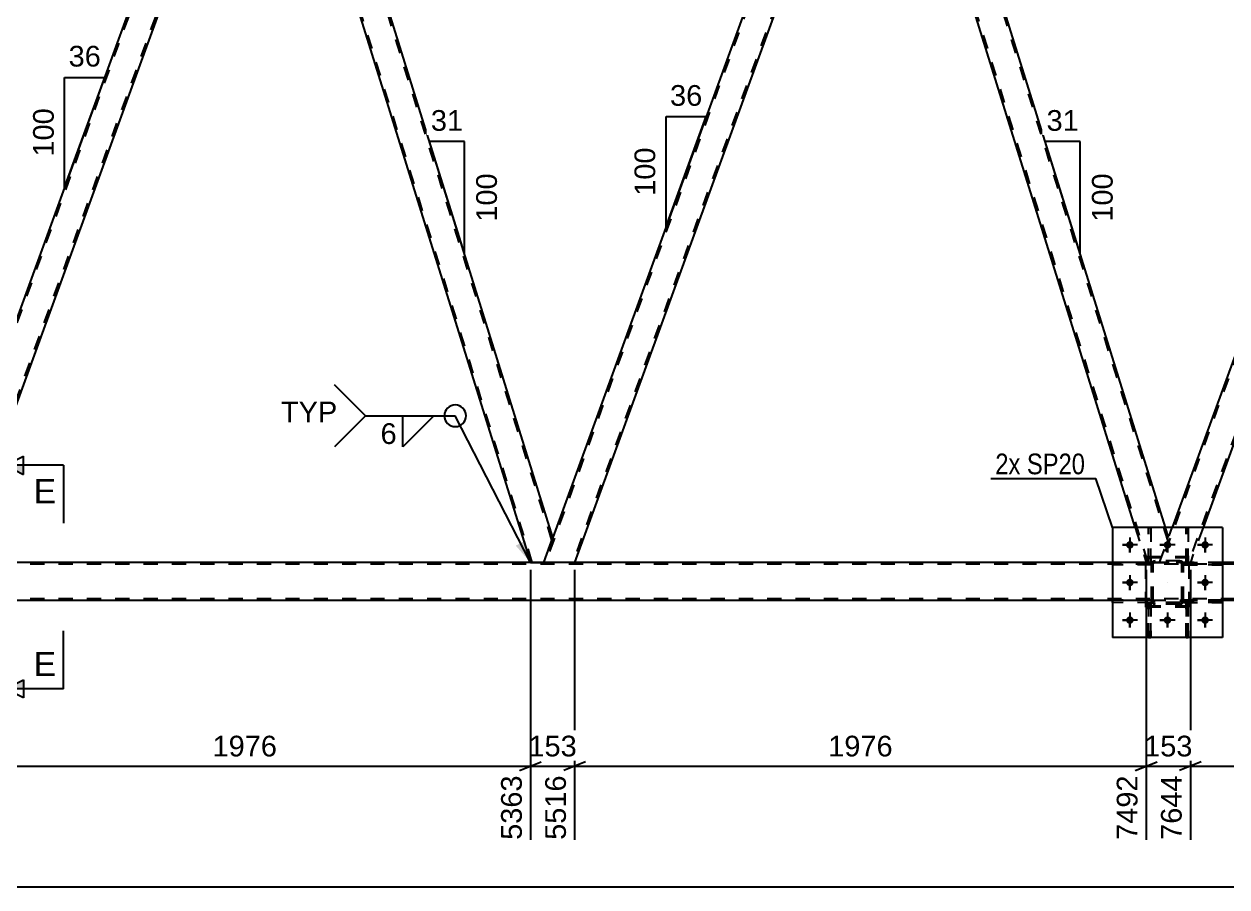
# Model space of a CAD drawing. Header units: millimetres. Extents: x -111 to 730, y -400 to 194.
# Drawn here: x 56.3 to 222.6, y -168.1 to -48.7 of the extents above; entities that cross this region are included whole.
import ezdxf

# ---------------------------------------------------------------- set-up
doc = ezdxf.new("R2010")
doc.units = ezdxf.units.MM
doc.linetypes.add('DXK_LINE_DOT2', pattern=[3.9198, 1.9599, -1.9599])
doc.linetypes.add('DXK_LINE_DOT3', pattern=[5.9187, 2.979, -0.9799, 0.9799, -0.9799])
doc.styles.add('Arial', font='ARIAL.TTF', dxfattribs={"height": 0.2})
doc.styles.add('Arial Narrow', font='ARIALN.TTF', dxfattribs={"height": 0.2})

# ---------------------------------------------------------------- blocks, each defined once
blk = doc.blocks.new('Part-203724211-3070 - 2778')
at = {"color": 7, "linetype": 'DXK_LINE_DOT2'}
for p, q in [((211.72, -133.59), (211.72, -128.76)), ((211.72, -128.76), (212.04, -128.76)), ((211.72, -129.36), (212.04, -129.36)), ((212.04, -128.76), (212.04, -133.59)), ((212.04, -133.59), (211.72, -133.59))]:
    blk.add_line(p, q, dxfattribs=at)
blk = doc.blocks.new('Part-203724211-3091 - 2778')
at = {"color": 7, "linetype": 'DXK_LINE_DOT2'}
for p, q in [((221.96, -118.4), (206.76, -118.4)), ((206.76, -118.4), (206.76, -133.6)), ((221.96, -118.4), (221.96, -133.6)), ((221.96, -133.6), (206.76, -133.6))]:
    blk.add_line(p, q, dxfattribs=at)
blk = doc.blocks.new('Part-203724211-2981 - 2778')
at = {"color": 2, "linetype": 'Continuous'}
for p, q in [((91.22, -2.4), (89.82, -6.25)), ((92.69, -2), (92.49, -2)), ((129.39, -119.75), (92.69, -2)), ((89.82, -6.25), (126.28, -123.22)), ((128.13, -123.22), (129.39, -119.75))]:
    blk.add_line(p, q, dxfattribs=at)
at = {"color": 7, "linetype": 'DXK_LINE_DOT2'}
for p, q in [((91.37, -2), (91.22, -2.4)), ((92.49, -2), (91.37, -2)), ((129.25, -120.12), (92.43, -2)), ((126.53, -123.22), (89.96, -5.88)), ((126.28, -123.22), (128.13, -123.22))]:
    blk.add_line(p, q, dxfattribs=at)
blk = doc.blocks.new('Part-203724211-2986 - 2778')
at = {"color": 7, "linetype": 'DXK_LINE_DOT2'}
for p, q in [((257.64, -2), (213.51, -123.22)), ((261.38, -2), (217.26, -123.22)), ((257.64, -2), (257.65, -2)), ((261.64, -2), (260.09, -6.25)), ((213.26, -123.22), (215.02, -118.4)), ((219.27, -118.4), (217.52, -123.22)), ((217.52, -123.22), (213.26, -123.22))]:
    blk.add_line(p, q, dxfattribs=at)
at = {"color": 2, "linetype": 'Continuous'}
for p, q in [((257.38, -2), (215.02, -118.4)), ((261.64, -2), (257.38, -2)), ((260.09, -6.25), (219.27, -118.4))]:
    blk.add_line(p, q, dxfattribs=at)
blk = doc.blocks.new('Part-203724211-3083 - 2778')
at = {"color": 7, "linetype": 'DXK_LINE_DOT2'}
for p, q in [((212.16, -128.43), (206.76, -128.43)), ((206.76, -128.75), (206.76, -128.43)), ((212.16, -128.75), (206.76, -128.75)), ((211.56, -128.75), (211.56, -128.43)), ((212.16, -128.43), (212.16, -128.75))]:
    blk.add_line(p, q, dxfattribs=at)
blk = doc.blocks.new('Part-203724211-3006 - 2778')
at = {"color": 2, "linetype": 'Continuous'}
for p, q in [((176.5, -2), (174.96, -6.25)), ((177.82, -2), (176.5, -2)), ((214.1, -118.4), (177.82, -2)), ((209.91, -118.4), (174.96, -6.25))]:
    blk.add_line(p, q, dxfattribs=at)
at = {"color": 7, "linetype": 'DXK_LINE_DOT2'}
for p, q in [((214.39, -120.12), (177.57, -2)), ((211.67, -123.22), (175.09, -5.88)), ((209.91, -118.4), (211.41, -123.22)), ((213.26, -123.22), (214.52, -119.75)), ((214.52, -119.75), (214.1, -118.4)), ((211.41, -123.22), (213.26, -123.22))]:
    blk.add_line(p, q, dxfattribs=at)
blk = doc.blocks.new('Part-203724211-3016 - 2778')
at = {"color": 7, "linetype": 'DXK_LINE_DOT2'}
for p, q in [((43.25, -123.22), (87.37, -2)), ((46.99, -123.22), (91.11, -2)), ((86.97, -2.4), (87.11, -2)), ((91.37, -2), (87.11, -2)), ((89.82, -6.25), (91.37, -2)), ((42.99, -123.22), (44.75, -118.4)), ((47.25, -123.22), (49, -118.4)), ((47.25, -123.22), (42.99, -123.22))]:
    blk.add_line(p, q, dxfattribs=at)
at = {"color": 2, "linetype": 'Continuous'}
for p, q in [((44.75, -118.4), (86.97, -2.4)), ((49, -118.4), (89.82, -6.25))]:
    blk.add_line(p, q, dxfattribs=at)
blk = doc.blocks.new('Part-203724211-3021 - 2778')
at = {"color": 7, "linetype": 'DXK_LINE_DOT2'}
for p, q in [((172.5, -2), (128.38, -123.22)), ((176.25, -2), (132.13, -123.22)), ((172.5, -2), (172.52, -2)), ((176.5, -2), (174.96, -6.25)), ((129.39, -119.75), (128.13, -123.22)), ((132.38, -123.22), (128.13, -123.22))]:
    blk.add_line(p, q, dxfattribs=at)
at = {"color": 2, "linetype": 'Continuous'}
for p, q in [((172.25, -2), (129.39, -119.75)), ((172.25, -2), (176.5, -2)), ((174.96, -6.25), (132.38, -123.22))]:
    blk.add_line(p, q, dxfattribs=at)
blk = doc.blocks.new('Part-203724211-3067 - 2778')
at = {"color": 7, "linetype": 'DXK_LINE_DOT2'}
for p, q in [((217.36, -122.59), (211.36, -122.59)), ((211.36, -129.39), (211.36, -122.59)), ((217.36, -129.39), (217.36, -122.59)), ((217.36, -129.39), (211.36, -129.39))]:
    blk.add_line(p, q, dxfattribs=at)
blk = doc.blocks.new('Part-203724211-3068 - 2778')
at = {"color": 7, "linetype": 'DXK_LINE_DOT2'}
for p, q in [((217.36, -122.46), (211.36, -122.46)), ((211.36, -129.26), (211.36, -122.46)), ((217.36, -129.26), (217.36, -122.46)), ((217.36, -129.26), (211.36, -129.26))]:
    blk.add_line(p, q, dxfattribs=at)
blk = doc.blocks.new('Part-203724211-3069 - 2778')
at = {"color": 7, "linetype": 'DXK_LINE_DOT2'}
for p, q in [((212.46, -123.03), (212.64, -123)), ((212.64, -123), (212.46, -123.03)), ((216.08, -123), (212.64, -123)), ((216.08, -123), (216.27, -123.03)), ((216.27, -123.03), (216.08, -123)), ((212.16, -123.48), (212.2, -123.29)), ((212.2, -123.29), (212.16, -123.48)), ((212.16, -128.52), (212.16, -123.48)), ((212.4, -123.48), (212.42, -123.38)), ((212.4, -128.52), (212.4, -123.48)), ((212.42, -123.38), (212.47, -123.31)), ((212.47, -123.31), (212.55, -123.25)), ((212.55, -123.25), (212.64, -123.24)), ((212.64, -123.24), (216.08, -123.24)), ((216.08, -123.24), (216.18, -123.25)), ((216.18, -123.25), (216.25, -123.31)), ((216.25, -123.31), (216.31, -123.38)), ((216.31, -123.38), (216.32, -123.48)), ((216.32, -128.52), (216.32, -123.48)), ((216.53, -123.29), (216.56, -123.48)), ((216.56, -123.48), (216.53, -123.29)), ((216.56, -128.52), (216.56, -123.48)), ((212.2, -128.7), (212.16, -128.52)), ((212.16, -128.52), (212.2, -128.7)), ((212.42, -128.61), (212.4, -128.52)), ((212.47, -128.69), (212.42, -128.61)), ((212.64, -129), (212.46, -128.96)), ((212.46, -128.96), (212.64, -129)), ((212.55, -128.74), (212.47, -128.69)), ((212.64, -128.76), (212.55, -128.74)), ((216.08, -128.76), (212.64, -128.76)), ((216.08, -129), (212.64, -129)), ((216.18, -128.74), (216.08, -128.76)), ((216.27, -128.96), (216.08, -129)), ((216.08, -129), (216.27, -128.96)), ((216.25, -128.69), (216.18, -128.74)), ((216.31, -128.61), (216.25, -128.69)), ((216.32, -128.52), (216.31, -128.61)), ((216.56, -128.52), (216.53, -128.7)), ((216.53, -128.7), (216.56, -128.52))]:
    blk.add_line(p, q, dxfattribs=at)
at = {"color": 7, "linetype": 'DXK_LINE_DOT3'}
blk.add_line((214.36, -126), (214.36, -126), dxfattribs=at)
at = {"color": 7, "linetype": 'DXK_LINE_DOT2'}
for centre, start, end in [((212.64, -123.48), 112.5, 157.5), ((212.64, -123.48), 112.5, 157.5), ((216.08, -123.48), 22.5, 67.5), ((216.08, -123.48), 22.5, 67.5), ((212.64, -128.52), 202.5, 247.5), ((212.64, -128.52), 202.5, 247.5), ((216.08, -128.52), 292.5, 337.5), ((216.08, -128.52), 292.5, 337.5)]:
    blk.add_arc(centre, 0.48, start, end, dxfattribs=at)
blk = doc.blocks.new('Part-203724211-3071 - 2778')
at = {"color": 7, "linetype": 'DXK_LINE_DOT2'}
for p, q in [((216.92, -133.59), (216.92, -128.76)), ((216.92, -128.76), (217.24, -128.76)), ((216.92, -129.36), (217.24, -129.36)), ((217.24, -128.76), (217.24, -133.59)), ((217.24, -133.59), (216.92, -133.59))]:
    blk.add_line(p, q, dxfattribs=at)
blk = doc.blocks.new('Part-203724211-3072 - 2778')
at = {"color": 7, "linetype": 'DXK_LINE_DOT2'}
for p, q in [((211.72, -123.24), (211.72, -118.39)), ((211.72, -118.39), (212.04, -118.39)), ((212.04, -118.39), (212.04, -123.24)), ((211.72, -122.64), (212.04, -122.64)), ((212.04, -123.24), (211.72, -123.24))]:
    blk.add_line(p, q, dxfattribs=at)
blk = doc.blocks.new('Part-203724211-3073 - 2778')
at = {"color": 7, "linetype": 'DXK_LINE_DOT2'}
for p, q in [((216.92, -123.24), (216.92, -118.39)), ((216.92, -118.39), (217.24, -118.39)), ((217.24, -118.39), (217.24, -123.24)), ((216.92, -122.64), (217.24, -122.64)), ((217.24, -123.24), (216.92, -123.24))]:
    blk.add_line(p, q, dxfattribs=at)
blk = doc.blocks.new('Part-203724211-3074 - 2778')
at = {"color": 7, "linetype": 'DXK_LINE_DOT2'}
for p, q in [((212.16, -128.43), (206.76, -128.43)), ((206.76, -128.43), (206.76, -128.75)), ((212.16, -128.75), (206.76, -128.75)), ((211.56, -128.75), (211.56, -128.43)), ((212.16, -128.75), (212.16, -128.43))]:
    blk.add_line(p, q, dxfattribs=at)
blk = doc.blocks.new('Part-203724211-3075 - 2778')
at = {"color": 7, "linetype": 'DXK_LINE_DOT2'}
for p, q in [((212.16, -123.23), (206.76, -123.23)), ((206.76, -123.23), (206.76, -123.55)), ((212.16, -123.55), (206.76, -123.55)), ((211.56, -123.55), (211.56, -123.23)), ((212.16, -123.55), (212.16, -123.23))]:
    blk.add_line(p, q, dxfattribs=at)
blk = doc.blocks.new('Part-203724211-3076 - 2778')
at = {"color": 7, "linetype": 'DXK_LINE_DOT2'}
for p, q in [((221.96, -128.43), (216.56, -128.43)), ((216.56, -128.43), (216.56, -128.75)), ((216.56, -128.75), (221.96, -128.75)), ((217.16, -128.75), (217.16, -128.43)), ((221.96, -128.75), (221.96, -128.43))]:
    blk.add_line(p, q, dxfattribs=at)
blk = doc.blocks.new('Part-203724211-3077 - 2778')
at = {"color": 7, "linetype": 'DXK_LINE_DOT2'}
for p, q in [((221.96, -123.23), (216.56, -123.23)), ((216.56, -123.23), (216.56, -123.55)), ((216.56, -123.55), (221.96, -123.55)), ((217.16, -123.55), (217.16, -123.23)), ((221.96, -123.55), (221.96, -123.23))]:
    blk.add_line(p, q, dxfattribs=at)
blk = doc.blocks.new('Part-203724211-3078 - 2778')
at = {"color": 7, "linetype": 'DXK_LINE_DOT2'}
for p, q in [((212.46, -123.03), (212.64, -123)), ((212.64, -123), (212.46, -123.03)), ((216.08, -123), (212.64, -123)), ((216.08, -123), (216.27, -123.03)), ((216.27, -123.03), (216.08, -123)), ((212.16, -123.48), (212.2, -123.29)), ((212.2, -123.29), (212.16, -123.48)), ((212.16, -128.52), (212.16, -123.48)), ((212.4, -123.48), (212.42, -123.38)), ((212.4, -128.52), (212.4, -123.48)), ((212.42, -123.38), (212.47, -123.31)), ((212.47, -123.31), (212.55, -123.25)), ((212.55, -123.25), (212.64, -123.24)), ((212.64, -123.24), (216.08, -123.24)), ((216.08, -123.24), (216.18, -123.25)), ((216.18, -123.25), (216.25, -123.31)), ((216.25, -123.31), (216.31, -123.38)), ((216.31, -123.38), (216.32, -123.48)), ((216.32, -128.52), (216.32, -123.48)), ((216.53, -123.29), (216.56, -123.48)), ((216.56, -123.48), (216.53, -123.29)), ((216.56, -128.52), (216.56, -123.48)), ((212.2, -128.7), (212.16, -128.52)), ((212.16, -128.52), (212.2, -128.7)), ((212.42, -128.61), (212.4, -128.52)), ((212.47, -128.69), (212.42, -128.61)), ((212.64, -129), (212.46, -128.96)), ((212.46, -128.96), (212.64, -129)), ((212.55, -128.74), (212.47, -128.69)), ((212.64, -128.76), (212.55, -128.74)), ((216.08, -128.76), (212.64, -128.76)), ((216.08, -129), (212.64, -129)), ((216.18, -128.74), (216.08, -128.76)), ((216.27, -128.96), (216.08, -129)), ((216.08, -129), (216.27, -128.96)), ((216.25, -128.69), (216.18, -128.74)), ((216.31, -128.61), (216.25, -128.69)), ((216.32, -128.52), (216.31, -128.61)), ((216.56, -128.52), (216.53, -128.7)), ((216.53, -128.7), (216.56, -128.52))]:
    blk.add_line(p, q, dxfattribs=at)
at = {"color": 7, "linetype": 'DXK_LINE_DOT3'}
blk.add_line((214.36, -126), (214.36, -126), dxfattribs=at)
at = {"color": 7, "linetype": 'DXK_LINE_DOT2'}
for centre, start, end in [((212.64, -123.48), 112.5, 157.5), ((212.64, -123.48), 112.5, 157.5), ((216.08, -123.48), 22.5, 67.5), ((216.08, -123.48), 22.5, 67.5), ((212.64, -128.52), 202.5, 247.5), ((212.64, -128.52), 202.5, 247.5), ((216.08, -128.52), 292.5, 337.5), ((216.08, -128.52), 292.5, 337.5)]:
    blk.add_arc(centre, 0.48, start, end, dxfattribs=at)
blk = doc.blocks.new('Part-203724211-3079 - 2778')
at = {"color": 7, "linetype": 'DXK_LINE_DOT2'}
for p, q in [((212.04, -128.76), (211.72, -128.76)), ((211.72, -128.76), (211.72, -133.59)), ((211.72, -129.36), (212.04, -129.36)), ((212.04, -133.59), (212.04, -128.76)), ((211.72, -133.59), (212.04, -133.59))]:
    blk.add_line(p, q, dxfattribs=at)
blk = doc.blocks.new('Part-203724211-3080 - 2778')
at = {"color": 7, "linetype": 'DXK_LINE_DOT2'}
for p, q in [((217.24, -128.76), (216.92, -128.76)), ((216.92, -128.76), (216.92, -133.59)), ((216.92, -129.36), (217.24, -129.36)), ((217.24, -133.59), (217.24, -128.76)), ((216.92, -133.59), (217.24, -133.59))]:
    blk.add_line(p, q, dxfattribs=at)
blk = doc.blocks.new('Part-203724211-3081 - 2778')
at = {"color": 2, "linetype": 'Continuous'}
for p, q in [((211.72, -118.4), (211.72, -118.39)), ((212.04, -118.39), (211.72, -118.39)), ((212.04, -118.4), (212.04, -118.39))]:
    blk.add_line(p, q, dxfattribs=at)
at = {"color": 7, "linetype": 'DXK_LINE_DOT2'}
for p, q in [((211.72, -123.24), (211.72, -118.4)), ((212.04, -123.24), (212.04, -118.4)), ((211.72, -122.64), (212.04, -122.64)), ((212.04, -123.24), (211.72, -123.24))]:
    blk.add_line(p, q, dxfattribs=at)
blk = doc.blocks.new('Part-203724211-3082 - 2778')
at = {"color": 2, "linetype": 'Continuous'}
for p, q in [((216.92, -118.4), (216.92, -118.39)), ((217.24, -118.39), (216.92, -118.39)), ((217.24, -118.4), (217.24, -118.39))]:
    blk.add_line(p, q, dxfattribs=at)
at = {"color": 7, "linetype": 'DXK_LINE_DOT2'}
for p, q in [((216.92, -123.24), (216.92, -118.4)), ((217.24, -123.24), (217.24, -118.4)), ((216.92, -122.64), (217.24, -122.64)), ((217.24, -123.24), (216.92, -123.24))]:
    blk.add_line(p, q, dxfattribs=at)
blk = doc.blocks.new('Part-203724211-3084 - 2778')
at = {"color": 7, "linetype": 'DXK_LINE_DOT2'}
for p, q in [((212.16, -123.23), (206.76, -123.23)), ((206.76, -123.55), (206.76, -123.23)), ((212.16, -123.55), (206.76, -123.55)), ((211.56, -123.55), (211.56, -123.23)), ((212.16, -123.23), (212.16, -123.55))]:
    blk.add_line(p, q, dxfattribs=at)
blk = doc.blocks.new('Part-203724211-3085 - 2778')
at = {"color": 7, "linetype": 'DXK_LINE_DOT2'}
for p, q in [((216.56, -128.75), (216.56, -128.43)), ((216.56, -128.43), (221.96, -128.43)), ((221.96, -128.75), (216.56, -128.75)), ((217.16, -128.75), (217.16, -128.43)), ((221.96, -128.43), (221.96, -128.75))]:
    blk.add_line(p, q, dxfattribs=at)
blk = doc.blocks.new('Part-203724211-3086 - 2778')
at = {"color": 7, "linetype": 'DXK_LINE_DOT2'}
for p, q in [((216.56, -123.55), (216.56, -123.23)), ((216.56, -123.23), (221.96, -123.23)), ((221.96, -123.55), (216.56, -123.55)), ((217.16, -123.55), (217.16, -123.23)), ((221.96, -123.23), (221.96, -123.55))]:
    blk.add_line(p, q, dxfattribs=at)
blk = doc.blocks.new('Part-203724211-3096 - 2778')
at = {"color": 2, "linetype": 'Continuous'}
for p, q in [((221.96, -118.4), (206.76, -118.4)), ((206.76, -118.4), (206.76, -133.6)), ((221.96, -118.4), (221.96, -133.6)), ((221.96, -133.6), (206.76, -133.6))]:
    blk.add_line(p, q, dxfattribs=at)
blk = doc.blocks.new('Part-203724211-3365 - 2778')
at = {"color": 7, "linetype": 'DXK_LINE_DOT2'}
for p, q in [((623.52, -123.46), (-50.14, -123.46)), ((221.96, -123.22), (206.76, -123.22)), ((623.52, -128.26), (-50.14, -128.26)), ((221.96, -128.5), (206.76, -128.5))]:
    blk.add_line(p, q, dxfattribs=at)
at = {"color": 2, "linetype": 'Continuous'}
for p, q in [((206.76, -123.22), (51.7, -123.22)), ((462.18, -123.22), (221.96, -123.22)), ((206.76, -128.5), (51.7, -128.5)), ((462.18, -128.5), (221.96, -128.5))]:
    blk.add_line(p, q, dxfattribs=at)
blk = doc.blocks.new('Bolt-203724211-3371 - 2778')
at = {"color": 1, "linetype": 'Continuous'}
for p, q in [((208.12, -120.8), (208.82, -120.8)), ((209.16, -119.76), (209.16, -120.45)), ((209.16, -121.84), (209.16, -121.14)), ((210.2, -120.8), (209.51, -120.8)), ((213.32, -120.8), (214.02, -120.8)), ((214.36, -119.76), (214.36, -120.45)), ((214.36, -121.84), (214.36, -121.14)), ((215.4, -120.8), (214.71, -120.8)), ((218.52, -120.8), (219.22, -120.8)), ((219.56, -119.76), (219.56, -120.45)), ((219.56, -121.84), (219.56, -121.14)), ((220.6, -120.8), (219.91, -120.8)), ((208.12, -126), (208.82, -126)), ((209.16, -124.96), (209.16, -125.65)), ((209.16, -127.04), (209.16, -126.34)), ((210.2, -126), (209.51, -126)), ((218.52, -126), (219.22, -126)), ((219.56, -124.96), (219.56, -125.65)), ((219.56, -127.04), (219.56, -126.34)), ((220.6, -126), (219.91, -126)), ((208.12, -131.2), (208.82, -131.2)), ((209.16, -130.16), (209.16, -130.85)), ((210.2, -131.2), (209.51, -131.2)), ((213.32, -131.2), (214.02, -131.2)), ((214.36, -130.16), (214.36, -130.85)), ((215.4, -131.2), (214.71, -131.2)), ((218.52, -131.2), (219.22, -131.2)), ((219.56, -130.16), (219.56, -130.85)), ((220.6, -131.2), (219.91, -131.2)), ((209.16, -132.24), (209.16, -131.54)), ((214.36, -132.24), (214.36, -131.54)), ((219.56, -132.24), (219.56, -131.54))]:
    blk.add_line(p, q, dxfattribs=at)
blk = doc.blocks.new('Bolt-203724211-3372 - 2778')
at = {"linetype": 'Continuous'}
for points in [[(209.68, -120.8, -1), (208.64, -120.8, -1)], [(214.88, -120.8, -1), (213.84, -120.8, -1)], [(220.08, -120.8, -1), (219.04, -120.8, -1)], [(209.68, -126, -1), (208.64, -126, -1)], [(220.08, -126, -1), (219.04, -126, -1)], [(209.68, -131.2, -1), (208.64, -131.2, -1)], [(214.88, -131.2, -1), (213.84, -131.2, -1)], [(220.08, -131.2, -1), (219.04, -131.2, -1)]]:
    blk.add_hatch(color=1, dxfattribs=at).paths.add_polyline_path(points)
at = {"color": 1, "linetype": 'Continuous'}
for p, q in [((210.2, -120.8), (208.12, -120.8)), ((209.16, -119.76), (209.16, -121.84)), ((215.4, -120.8), (213.32, -120.8)), ((214.36, -119.76), (214.36, -121.84)), ((220.6, -120.8), (218.52, -120.8)), ((219.56, -119.76), (219.56, -121.84)), ((210.2, -126), (208.12, -126)), ((209.16, -124.96), (209.16, -127.04)), ((220.6, -126), (218.52, -126)), ((219.56, -124.96), (219.56, -127.04)), ((210.2, -131.2), (208.12, -131.2)), ((209.16, -130.16), (209.16, -132.24)), ((215.4, -131.2), (213.32, -131.2)), ((214.36, -130.16), (214.36, -132.24)), ((220.6, -131.2), (218.52, -131.2)), ((219.56, -130.16), (219.56, -132.24))]:
    blk.add_line(p, q, dxfattribs=at)
blk = doc.blocks.new('AngleDimension-203724211-4413 - 2778')
at = {"color": 7, "linetype": 'Continuous'}
for p, q in [((145.03, -61.54), (150.57, -61.54)), ((145.03, -76.76), (150.57, -61.54)), ((145.03, -76.76), (145.03, -61.54)), ((147.75, -69.3), (150.57, -61.54))]:
    blk.add_line(p, q, dxfattribs=at)
at = {"color": 0}
for points in [[(150.63, -60.64), (150.63, -56.44), (144.98, -56.44), (144.98, -60.64)], [(144.13, -65.22), (139.93, -65.22), (139.93, -73.09), (144.13, -73.09)]]:
    blk.add_wipeout(points, dxfattribs=at)
at = {"color": 3, "style": 'Arial'}
blk.add_text('36', height=2.865, dxfattribs=at).set_placement((145.58, -60.04))
blk.add_text('100', height=2.865, rotation=90.0002, dxfattribs=at).set_placement((143.53, -72.49))
blk = doc.blocks.new('AngleDimension-203724211-12743 - 2778')
at = {"color": 7, "linetype": 'Continuous'}
for p, q in [((199.86, -72.72), (197.46, -65)), ((202.28, -65), (197.46, -65)), ((202.28, -80.46), (197.46, -65)), ((202.28, -80.46), (202.28, -65))]:
    blk.add_line(p, q, dxfattribs=at)
at = {"color": 0}
for points in [[(202.69, -64.1), (202.69, -59.9), (197.04, -59.9), (197.04, -64.1)], [(207.38, -68.79), (203.18, -68.79), (203.18, -76.67), (207.38, -76.67)]]:
    blk.add_wipeout(points, dxfattribs=at)
at = {"color": 3, "style": 'Arial'}
blk.add_text('31', height=2.865, dxfattribs=at).set_placement((197.64, -63.5))
blk.add_text('100', height=2.865, rotation=90.0002, dxfattribs=at).set_placement((206.78, -76.07))
blk = doc.blocks.new('StraightDimension-203724211-3537 - 2778')
at = {"color": 7, "linetype": 'Continuous'}
for p, q in [((217.52, -124.22), (217.52, -161.6)), ((296.55, -124.22), (296.55, -161.6)), ((219.02, -150.81), (216.02, -152.01)), ((295.05, -152.01), (298.05, -150.81)), ((217.52, -151.41), (296.55, -151.41))]:
    blk.add_line(p, q, dxfattribs=at)
at = {"color": 0}
blk.add_wipeout([(262.08, -150.66), (262.08, -146.46), (251.98, -146.46), (251.98, -150.66)], dxfattribs=at)
at = {"color": 0, "linetype": 'Continuous'}
blk.add_wipeout([(295.95, -152.11), (291.75, -152.11), (291.75, -162.2), (295.95, -162.2)], dxfattribs=at)
at = {"color": 3, "style": 'Arial'}
blk.add_text('1976', height=2.865, dxfattribs=at).set_placement((252.58, -150.06))
at = {"color": 3, "linetype": 'Continuous', "style": 'Arial'}
blk.add_text('9620', height=2.865, rotation=90.0002, dxfattribs=at).set_placement((295.35, -161.6))
blk = doc.blocks.new('AngleDimension-203724211-4228 - 2778')
at = {"color": 7, "linetype": 'Continuous'}
for p, q in [((61.87, -56.11), (67.42, -56.11)), ((61.87, -71.34), (67.42, -56.11)), ((61.87, -71.34), (61.87, -56.11)), ((62.92, -68.46), (67.42, -56.11))]:
    blk.add_line(p, q, dxfattribs=at)
at = {"color": 0}
for points in [[(67.47, -55.21), (67.47, -51.01), (61.82, -51.01), (61.82, -55.21)], [(60.97, -59.79), (56.77, -59.79), (56.77, -67.66), (60.97, -67.66)]]:
    blk.add_wipeout(points, dxfattribs=at)
at = {"color": 3, "style": 'Arial'}
blk.add_text('36', height=2.865, dxfattribs=at).set_placement((62.42, -54.61))
blk.add_text('100', height=2.865, rotation=90.0002, dxfattribs=at).set_placement((60.37, -67.06))
blk = doc.blocks.new('StraightDimension-203724211-3555 - 2778')
at = {"color": 7, "linetype": 'Continuous'}
for p, q in [((211.41, -124.22), (211.41, -161.6)), ((217.52, -124.22), (217.52, -161.6)), ((209.91, -152.01), (212.91, -150.81)), ((219.02, -150.81), (216.02, -152.01)), ((211.41, -151.41), (217.52, -151.41))]:
    blk.add_line(p, q, dxfattribs=at)
at = {"color": 0}
blk.add_wipeout([(218.4, -150.66), (218.4, -146.46), (210.53, -146.46), (210.53, -150.66)], dxfattribs=at)
at = {"color": 0, "linetype": 'Continuous'}
blk.add_wipeout([(216.92, -152.11), (212.72, -152.11), (212.72, -162.2), (216.92, -162.2)], dxfattribs=at)
at = {"color": 3, "style": 'Arial'}
blk.add_text('153', height=2.865, dxfattribs=at).set_placement((211.13, -150.06))
at = {"color": 3, "linetype": 'Continuous', "style": 'Arial'}
blk.add_text('7644', height=2.865, rotation=90.0002, dxfattribs=at).set_placement((216.32, -161.6))
blk = doc.blocks.new('StraightDimension-203724211-3573 - 2778')
at = {"color": 7, "linetype": 'Continuous'}
for p, q in [((132.38, -124.22), (132.38, -161.6)), ((211.41, -124.22), (211.41, -161.6)), ((133.88, -150.81), (130.88, -152.01)), ((209.91, -152.01), (212.91, -150.81)), ((132.38, -151.41), (211.41, -151.41))]:
    blk.add_line(p, q, dxfattribs=at)
at = {"color": 0}
blk.add_wipeout([(176.95, -150.66), (176.95, -146.46), (166.85, -146.46), (166.85, -150.66)], dxfattribs=at)
at = {"color": 0, "linetype": 'Continuous'}
blk.add_wipeout([(210.81, -152.11), (206.61, -152.11), (206.61, -162.2), (210.81, -162.2)], dxfattribs=at)
at = {"color": 3, "style": 'Arial'}
blk.add_text('1976', height=2.865, dxfattribs=at).set_placement((167.45, -150.06))
at = {"color": 3, "linetype": 'Continuous', "style": 'Arial'}
blk.add_text('7492', height=2.865, rotation=90.0002, dxfattribs=at).set_placement((210.21, -161.6))
blk = doc.blocks.new('StraightDimension-203724211-3591 - 2778')
at = {"color": 7, "linetype": 'Continuous'}
for p, q in [((126.28, -124.22), (126.28, -161.6)), ((132.38, -124.22), (132.38, -161.6)), ((124.78, -152.01), (127.78, -150.81)), ((133.88, -150.81), (130.88, -152.01)), ((126.28, -151.41), (132.38, -151.41))]:
    blk.add_line(p, q, dxfattribs=at)
at = {"color": 0}
blk.add_wipeout([(133.27, -150.66), (133.27, -146.46), (125.4, -146.46), (125.4, -150.66)], dxfattribs=at)
at = {"color": 0, "linetype": 'Continuous'}
blk.add_wipeout([(131.78, -152.11), (127.58, -152.11), (127.58, -162.2), (131.78, -162.2)], dxfattribs=at)
at = {"color": 3, "style": 'Arial'}
blk.add_text('153', height=2.865, dxfattribs=at).set_placement((126, -150.06))
at = {"color": 3, "linetype": 'Continuous', "style": 'Arial'}
blk.add_text('5516', height=2.865, rotation=90.0002, dxfattribs=at).set_placement((131.18, -161.6))
blk = doc.blocks.new('StraightDimension-203724211-3609 - 2778')
at = {"color": 7, "linetype": 'Continuous'}
for p, q in [((47.25, -124.22), (47.25, -161.6)), ((126.28, -124.22), (126.28, -161.6)), ((48.75, -150.81), (45.75, -152.01)), ((124.78, -152.01), (127.78, -150.81)), ((47.25, -151.41), (126.28, -151.41))]:
    blk.add_line(p, q, dxfattribs=at)
at = {"color": 0}
blk.add_wipeout([(91.81, -150.66), (91.81, -146.46), (81.72, -146.46), (81.72, -150.66)], dxfattribs=at)
at = {"color": 0, "linetype": 'Continuous'}
blk.add_wipeout([(125.68, -152.11), (121.48, -152.11), (121.48, -162.2), (125.68, -162.2)], dxfattribs=at)
at = {"color": 3, "style": 'Arial'}
blk.add_text('1976', height=2.865, dxfattribs=at).set_placement((82.32, -150.06))
at = {"color": 3, "linetype": 'Continuous', "style": 'Arial'}
blk.add_text('5363', height=2.865, rotation=90.0002, dxfattribs=at).set_placement((125.08, -161.6))
blk = doc.blocks.new('StraightDimension-203724211-3818 - 2778')
at = {"color": 7, "linetype": 'Continuous'}
blk.add_line((-58.76, -168.12), (667.81, -168.12), dxfattribs=at)
blk = doc.blocks.new('AngleDimension-203724211-12729 - 2778')
at = {"color": 7, "linetype": 'Continuous'}
for p, q in [((114.73, -72.72), (112.32, -65)), ((117.14, -65), (112.32, -65)), ((117.14, -80.46), (112.32, -65)), ((117.14, -80.46), (117.14, -65))]:
    blk.add_line(p, q, dxfattribs=at)
at = {"color": 0}
for points in [[(117.56, -64.1), (117.56, -59.9), (111.91, -59.9), (111.91, -64.1)], [(122.24, -68.79), (118.04, -68.79), (118.04, -76.67), (122.24, -76.67)]]:
    blk.add_wipeout(points, dxfattribs=at)
at = {"color": 3, "style": 'Arial'}
blk.add_text('31', height=2.865, dxfattribs=at).set_placement((112.51, -63.5))
blk.add_text('100', height=2.865, rotation=90.0002, dxfattribs=at).set_placement((121.64, -76.07))
blk = doc.blocks.new('SectionMark-203724211-4625 - 2778')
at = {"linetype": 'Continuous'}
for points in [[(56.2, -109.78), (56.2, -111.03), (53.7, -109.78)], [(56.2, -139.44), (56.2, -140.69), (53.7, -140.69)]]:
    blk.add_hatch(color=6, dxfattribs=at).paths.add_polyline_path(points)
at = {"color": 6, "linetype": 'Continuous'}
for p, q in [((53.7, -109.78), (56.2, -108.53)), ((56.2, -111.03), (56.2, -108.53)), ((61.7, -109.78), (53.7, -109.78)), ((53.7, -109.78), (56.2, -111.03)), ((61.7, -109.78), (61.7, -117.78)), ((61.7, -140.69), (61.7, -132.69)), ((53.7, -140.69), (56.2, -139.44)), ((56.2, -139.44), (56.2, -141.94)), ((61.7, -140.69), (53.7, -140.69)), ((56.2, -141.94), (53.7, -140.69))]:
    blk.add_line(p, q, dxfattribs=at)
at = {"color": 0, "linetype": 'Continuous'}
for points in [[(60.7, -115.03), (60.7, -111.53), (57.59, -111.53), (57.59, -115.03)], [(60.7, -138.94), (60.7, -135.44), (57.59, -135.44), (57.59, -138.94)]]:
    blk.add_wipeout(points, dxfattribs=at)
at = {"color": 3, "linetype": 'Continuous', "style": 'Arial'}
for p in [(57.59, -115.03), (57.59, -138.94)]:
    blk.add_text('E', height=3.34, dxfattribs=at).set_placement(p)
blk = doc.blocks.new('MarkSet-203724211-4661 - 2778')
at = {"color": 30, "linetype": 'Continuous'}
blk.add_line((206.76, -118.4), (204.46, -111.62), dxfattribs=at)
at = {"color": 0}
for points in [[(194.02, -111.02), (194.02, -108.02), (190.55, -108.02), (190.55, -111.02)], [(202.96, -111.02), (202.96, -108.02), (194.92, -108.02), (194.92, -111.02)]]:
    blk.add_wipeout(points, dxfattribs=at)
for points in [[(194.02, -111.02), (194.02, -108.02), (190.55, -108.02), (190.55, -111.02)], [(202.96, -111.02), (202.96, -108.02), (194.92, -108.02), (194.92, -111.02)]]:
    blk.add_wipeout(points, dxfattribs=at)
at = {"color": 30, "linetype": 'Continuous'}
blk.add_line((189.95, -111.62), (204.46, -111.62), dxfattribs=at)
at = {"color": 3, "style": 'Arial Narrow'}
for s, p in [('2x', (190.55, -111.02)), ('SP20', (194.92, -111.02))]:
    blk.add_text(s, height=2.863, dxfattribs=at).set_placement(p)
blk = doc.blocks.new('WeldMark-203724211-12996 - 2778')
at = {"linetype": 'Continuous'}
blk.add_hatch(color=30, dxfattribs=at).paths.add_polyline_path([(125.58, -120.21), (126.28, -123.22), (124.24, -120.89)])
at = {"color": 3, "linetype": 'Continuous'}
for q in [(99.17, -98.65), (99.17, -107.22)]:
    blk.add_line((103.45, -102.93), q, dxfattribs=at)
at = {"color": 30, "linetype": 'Continuous'}
blk.add_line((126.28, -123.22), (115.88, -102.93), dxfattribs=at)
at = {"color": 3, "linetype": 'Continuous'}
for start, end in [(90, 270), (270, 90)]:
    blk.add_arc((115.88, -102.93), 1.5, start, end, dxfattribs=at)
at = {"color": 0}
blk.add_wipeout([(107.98, -107.03), (107.98, -103.63), (105.35, -103.63), (105.35, -107.03)], dxfattribs=at)
at = {"color": 30, "linetype": 'Continuous'}
blk.add_line((103.45, -102.93), (115.88, -102.93), dxfattribs=at)
at = {"color": 3, "linetype": 'Continuous'}
for p, q in [((108.63, -102.93), (112.92, -102.93)), ((112.92, -102.93), (108.63, -107.22)), ((108.63, -107.22), (108.63, -102.93))]:
    blk.add_line(p, q, dxfattribs=at)
at = {"color": 3, "style": 'Arial'}
blk.add_text('6', height=2.87, dxfattribs=at).set_placement((105.55, -106.83))
at = {"color": 0, "linetype": 'Continuous'}
blk.add_wipeout([(99.55, -103.83), (99.55, -100.83), (91.78, -100.83), (91.78, -103.83)], dxfattribs=at)
blk.add_wipeout([(99.55, -103.83), (99.55, -100.83), (91.78, -100.83), (91.78, -103.83)], dxfattribs=at)
at = {"color": 3, "linetype": 'Continuous', "style": 'Arial'}
blk.add_text('TYP', height=2.865, dxfattribs=at).set_placement((91.78, -103.83))

msp = doc.modelspace()

# ---------------------------------------------------------------- block references
for name in ['Part-203724211-3016 - 2778', 'Part-203724211-2981 - 2778', 'Part-203724211-3021 - 2778', 'Part-203724211-3006 - 2778', 'Part-203724211-2986 - 2778', 'Part-203724211-3091 - 2778', 'Part-203724211-3096 - 2778', 'Part-203724211-3072 - 2778', 'Part-203724211-3081 - 2778', 'Part-203724211-3073 - 2778', 'Part-203724211-3082 - 2778', 'Bolt-203724211-3371 - 2778', 'Bolt-203724211-3372 - 2778', 'Part-203724211-3068 - 2778', 'Part-203724211-3067 - 2778', 'Part-203724211-3069 - 2778', 'Part-203724211-3078 - 2778', 'Part-203724211-3365 - 2778', 'Part-203724211-3075 - 2778', 'Part-203724211-3084 - 2778', 'Part-203724211-3077 - 2778', 'Part-203724211-3086 - 2778', 'Part-203724211-3083 - 2778', 'Part-203724211-3074 - 2778', 'Part-203724211-3070 - 2778', 'Part-203724211-3079 - 2778', 'Part-203724211-3076 - 2778', 'Part-203724211-3085 - 2778', 'Part-203724211-3071 - 2778', 'Part-203724211-3080 - 2778']:
    msp.add_blockref(name, (0, 0))

# ---------------------------------------------------------------- next in the draw order: block references
for name in ['AngleDimension-203724211-4228 - 2778', 'AngleDimension-203724211-4413 - 2778', 'AngleDimension-203724211-12743 - 2778', 'StraightDimension-203724211-3537 - 2778']:
    msp.add_blockref(name, (0, 0))

# ---------------------------------------------------------------- next in the draw order: block references
msp.add_blockref('StraightDimension-203724211-3555 - 2778', (0, 0))

# ---------------------------------------------------------------- next in the draw order: block references
msp.add_blockref('StraightDimension-203724211-3573 - 2778', (0, 0))

# ---------------------------------------------------------------- next in the draw order: block references
msp.add_blockref('StraightDimension-203724211-3591 - 2778', (0, 0))

# ---------------------------------------------------------------- next in the draw order: block references
msp.add_blockref('StraightDimension-203724211-3609 - 2778', (0, 0))

# ---------------------------------------------------------------- next in the draw order: block references
msp.add_blockref('StraightDimension-203724211-3818 - 2778', (0, 0))

# ---------------------------------------------------------------- next in the draw order: block references
for name in ['AngleDimension-203724211-12729 - 2778', 'WeldMark-203724211-12996 - 2778', 'MarkSet-203724211-4661 - 2778', 'SectionMark-203724211-4625 - 2778']:
    msp.add_blockref(name, (0, 0))

doc.saveas('drawing.dxf')
